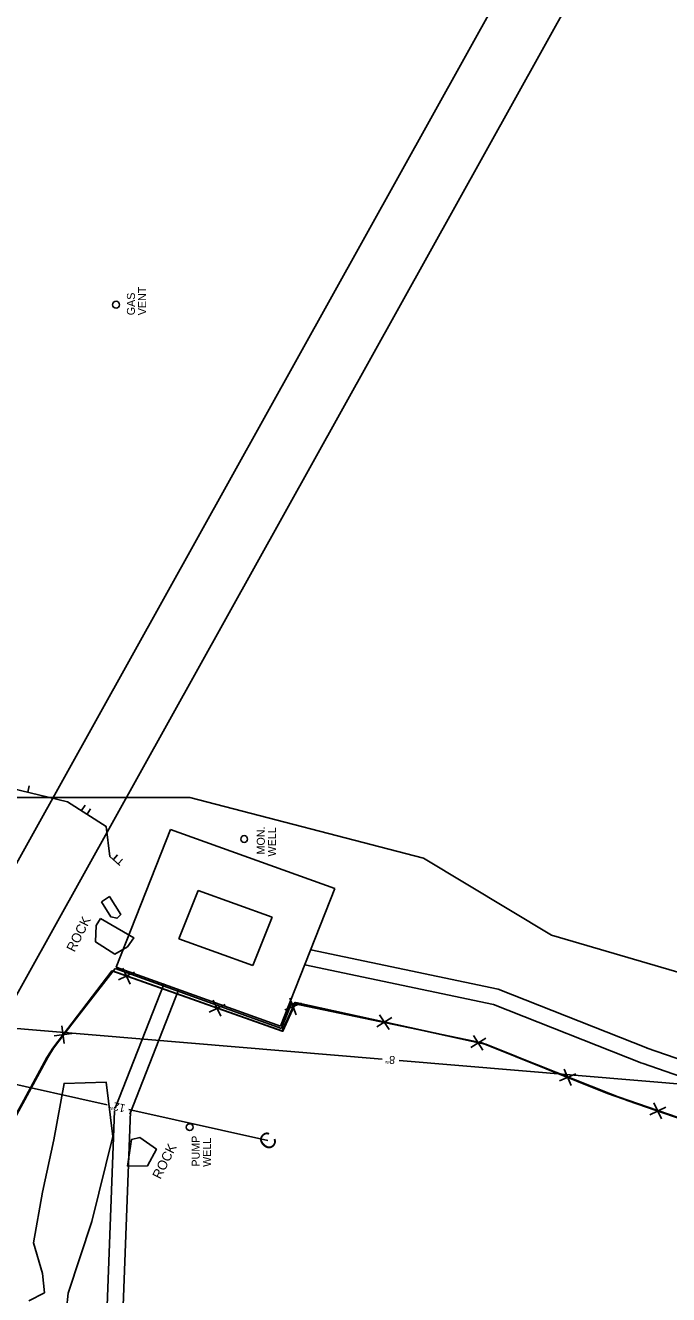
# Model space of a CAD drawing. Extents: x 0 to 9328, y -1540 to 7782.
# Drawn here: x 4291.7 to 4492.6, y 3347.7 to 3744.2 of the extents above; entities that cross this region are included whole.
import ezdxf

# ---------------------------------------------------------------- set-up
doc = ezdxf.new("R2010")
doc.units = 0
for name, color, linetype in [('Level 1', 7, 'Continuous'), ('Level 12', 7, 'Continuous'), ('Level 13', 7, 'Continuous'), ('Level 5', 7, 'Continuous'), ('Level 7', 7, 'Continuous')]:
    doc.layers.add(name, color=color, linetype=linetype)

msp = doc.modelspace()

# ---------------------------------------------------------------- linework, layer by layer
at = {"layer": 'Level 12'}
for p, q in [((4403.07, 3421.25), (4245.97, 3434.39)), ((4535.34, 3410.19), (4408.38, 3420.81)), ((4274.78, 3416.48), (4317.24, 3407)), ((4324.03, 3405.48), (4367.4, 3395.8))]:
    msp.add_line(p, q, dxfattribs=at)
for centre in [(4360, 3490), (4343, 3400)]:
    msp.add_circle(centre, 1.07, dxfattribs=at)
at = {"layer": 'Level 13'}
for p, q in [((4247.58, 3408.23), (4492.56, 3848.57)), ((4265.05, 3398.5), (4510.03, 3838.84)), ((4337, 3493), (4320, 3449.99)), ((4337, 3493), (4388.34, 3474.52)), ((4345.59, 3473.95), (4339.63, 3458.87)), ((4345.59, 3473.95), (4368.7, 3465.63)), ((4388.34, 3474.52), (4371.34, 3431.51)), ((4368.7, 3465.63), (4362.74, 3450.55)), ((4339.63, 3458.87), (4362.74, 3450.55)), ((4320, 3449.99), (4371.34, 3431.51)), ((4324.45, 3444.68), (4322.07, 3449.68)), ((4319.67, 3449.57), (4299.93, 3424.18)), ((4318.63, 3448.82), (4300.2, 3424.67)), ((4318.91, 3448.83), (4300.48, 3424.68)), ((4371.62, 3430.87), (4319.67, 3449.57)), ((4320.76, 3445.99), (4325.76, 3448.37)), ((4319.67, 3405.91), (4334.99, 3444.92)), ((4324.32, 3404.08), (4339.64, 3443.09)), ((4349.04, 3435.97), (4354.04, 3438.35)), ((4352.73, 3434.66), (4350.35, 3439.66)), ((4374.74, 3438.76), (4371.62, 3430.87)), ((4377.87, 3438.69), (4372.7, 3436.7)), ((4376.28, 3435.11), (4374.29, 3440.28)), ((4435.17, 3425.89), (4375.84, 3438.95)), ((4435.45, 3425.9), (4376.12, 3438.96)), ((4401.47, 3431.3), (4406.13, 3434.29)), ((4405.29, 3430.46), (4402.31, 3435.13)), ((4303.78, 3426.13), (4303.04, 3431.62)), ((4306.16, 3429.25), (4300.67, 3428.51)), ((4430.77, 3424.86), (4435.43, 3427.84)), ((4434.59, 3424.01), (4431.61, 3428.68)), ((4473.5, 3410.53), (4435.17, 3425.89)), ((4473.78, 3410.54), (4435.45, 3425.9)), ((4299.93, 3424.18), (4280.77, 3389.74)), ((4300.2, 3424.67), (4298.42, 3421.75)), ((4300.48, 3424.68), (4298.7, 3421.76)), ((4298.42, 3421.75), (4285.42, 3397.81)), ((4298.7, 3421.76), (4285.7, 3397.82)), ((4462.14, 3412.97), (4459.96, 3418.07)), ((4458.5, 3414.43), (4463.59, 3416.61)), ((4505.52, 3399.4), (4473.5, 3410.53)), ((4505.8, 3399.41), (4473.78, 3410.54)), ((4486.67, 3403.88), (4491.66, 3406.29)), ((4490.37, 3402.59), (4487.96, 3407.58)), ((4315.5, 3300.09), (4319.5, 3405.09)), ((4320.49, 3299.9), (4324.49, 3404.9))]:
    msp.add_line(p, q, dxfattribs=at)
for points in [[(4252, 3503), (4343, 3503), (4416, 3484), (4456, 3460), (4531, 3438), (4555, 3421), (4599, 3401), (4731, 3380), (4757, 3427), (4828, 3750), (4839, 3850), (4848, 3883), (4885, 4115), (4924, 4166), (4963, 4367), (5037, 4431), (5078, 4515), (5142, 4449), (5307, 4366)], [(4976.49, 4267.39), (4969.11, 4156.98), (4943.21, 4073.17), (4903.73, 3832.59), (4882.86, 3732.98), (4842.56, 3632.21), (4799.92, 3436.43), (4796.17, 3418.39), (4784.43, 3387.81), (4756.21, 3359.02), (4735.5, 3350.5), (4707.99, 3347.9), (4688.01, 3353.39), (4668.45, 3360.17), (4647.53, 3367.01), (4630.48, 3373.14), (4615.28, 3377.45), (4576, 3384.9), (4522.83, 3396.73), (4505.5, 3399.41), (4479.93, 3408.22)], [(4484.28, 3419.94), (4508.52, 3411.59), (4525.15, 3409.02), (4578.53, 3397.14), (4618.16, 3389.62), (4634.31, 3385.05), (4651.59, 3378.84), (4672.44, 3372.02), (4691.72, 3365.33), (4709.09, 3360.56), (4732.47, 3362.77), (4749.08, 3369.6), (4773.69, 3394.71), (4784.14, 3421.92), (4787.7, 3439.03), (4830.57, 3635.88), (4870.85, 3736.61), (4891.44, 3834.88), (4931.01, 4076.05), (4956.73, 4159.27), (4963.97, 4267.61)], [(4485.91, 3424.67), (4509.73, 3416.46), (4526.08, 3413.94), (4579.54, 3402.04), (4619.31, 3394.49), (4635.84, 3389.81), (4653.21, 3383.57), (4674.04, 3376.76), (4693.2, 3370.11), (4709.53, 3365.62), (4731.26, 3367.68), (4746.23, 3373.83), (4769.39, 3397.47), (4779.33, 3423.34), (4782.81, 3440.07), (4825.77, 3637.35), (4866.05, 3738.06), (4886.52, 3835.8), (4926.13, 4077.2), (4951.78, 4160.19), (4958.96, 4267.63)], [(4486.01, 3424.63), (4439.28, 3443.11), (4380.78, 3455.38)], [(4484.17, 3419.99), (4437.84, 3438.31), (4378.91, 3450.66)], [(4505.52, 3399.4), (4473.5, 3410.53), (4435.17, 3425.89), (4375.84, 3438.95), (4371.85, 3429.97), (4318.63, 3448.82), (4300.2, 3424.67), (4298.42, 3421.75), (4285.42, 3397.81), (4279.96, 3388.76), (4271.86, 3379.33), (4262.63, 3371.79), (4251.71, 3365.76), (4244.55, 3363.31), (4238.9, 3361.99), (4230.8, 3360.67), (4229.39, 3360.64)], [(4375.84, 3438.95), (4371.85, 3429.97), (4318.63, 3448.82)], [(4376.12, 3438.96), (4372.13, 3429.98), (4318.91, 3448.83)], [(4479.93, 3408.22), (4434.23, 3426.29), (4374.74, 3438.76)]]:
    msp.add_lwpolyline(points, dxfattribs=at)
msp.add_circle((4320, 3656.93), 1.07, dxfattribs=at)
at = {"layer": 'Level 5'}
for points in [[(4315.4, 3470.36), (4317.94, 3472.03), (4321.48, 3466.43), (4320.3, 3465.27), (4318.36, 3465.75)], [(4315.11, 3465.18), (4325.53, 3459.17), (4323.52, 3456.3), (4319.61, 3454.06), (4313.59, 3457.89), (4313.8, 3463.02)], [(4323.53, 3387.85), (4324.79, 3396.13), (4327.42, 3396.76), (4332.61, 3393.09), (4329.82, 3387.96)]]:
    msp.add_lwpolyline(points, close=True, dxfattribs=at)
msp.add_lwpolyline([(4292.76, 3345.7), (4297.68, 3348.28), (4296.98, 3354.3), (4294.18, 3363.81), (4297.02, 3379.74), (4300.58, 3396.08), (4303.76, 3413.66), (4316.92, 3414.05), (4318.94, 3397.03), (4312.41, 3370.51), (4305.02, 3348.17), (4302.97, 3328.15)], dxfattribs=at)
at = {"layer": 'Level 7'}
for p, q in [((4292.41, 3504.7), (4292.89, 3506.65)), ((4309.25, 3498.88), (4310.32, 3500.56)), ((4310.93, 3497.8), (4312.01, 3499.49)), ((4319.15, 3483.62), (4320.49, 3485.1)), ((4320.63, 3482.28), (4321.97, 3483.76))]:
    msp.add_line(p, q, dxfattribs=at)
msp.add_lwpolyline([(4321.17, 3481.74), (4318.05, 3484.55), (4316.88, 3493.96), (4304.85, 3501.63), (4287.18, 3505.94), (4269.73, 3507.53), (4260.4, 3507.83), (4249.65, 3509.28), (4244.02, 3515.7), (4241.13, 3538.31), (4236.34, 3557.09), (4232.19, 3580.43), (4219.17, 3579.22), (4218.92, 3575.36), (4214.67, 3574.13), (4206.74, 3641.41), (4199.89, 3707.14), (4199.25, 3763.51)], dxfattribs=at)

# ---------------------------------------------------------------- texts
at = {"layer": 'Level 1'}
for p in [(4307.02, 3454.5), (4333.84, 3383.52)]:
    msp.add_text('ROCK', height=3, rotation=63.5, dxfattribs=at).set_placement(p)
at = {"layer": 'Level 12'}
for s, height, rotation, p in [('MON.', 2.5, 90, (4366.45, 3485.19)), ('WELL', 2.5, 90, (4369.95, 3484.56)), ('8"', 2.5, 175.2195, (4407.24, 3422.16)), ('12"', 2.5, 167.4136, (4323.08, 3406.98)), ('C', 5, 45, (4367.4, 3392.26)), ('PUMP', 2.5, 90, (4346.11, 3387.69)), ('WELL', 2.5, 90, (4349.61, 3387.58))]:
    msp.add_text(s, height=height, rotation=rotation, dxfattribs=at).set_placement(p)
at = {"layer": 'Level 13'}
for s, p in [('GAS', (4325.89, 3653.64)), ('VENT', (4329.39, 3653.64))]:
    msp.add_text(s, height=2.5, rotation=90, dxfattribs=at).set_placement(p)

doc.saveas('drawing.dxf')
